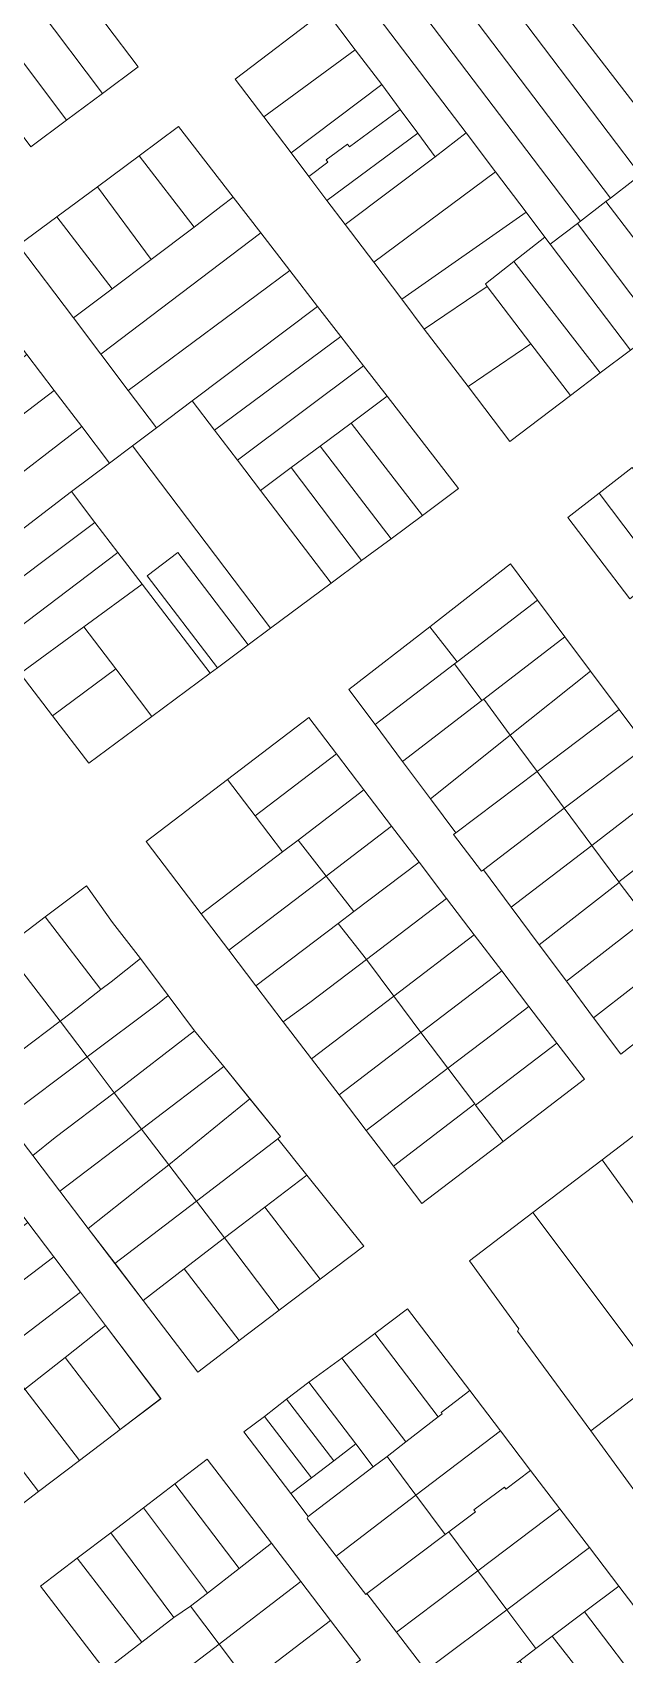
# Model space of a CAD drawing. Header units: metres. Extents: x 3873 to 16340, y -5213 to 3289.
# Drawn here: x 4281.7 to 4438, y 1169.7 to 1597.6 of the extents above; entities that cross this region are included whole.
import ezdxf

# ---------------------------------------------------------------- set-up
doc = ezdxf.new("R2010")
doc.units = ezdxf.units.M
doc.layers.add('CONTEXTO-MANZANAS', color=8, linetype='Continuous', lineweight=0, plot=False)
doc.layers.add('CONTEXTO-PARCELAS', color=9, linetype='Continuous', lineweight=0, plot=False)

msp = doc.modelspace()

# ---------------------------------------------------------------- linework, layer by layer
at = {"layer": 'CONTEXTO-MANZANAS'}
for points in [[(4280.48, 1627.07), (4286.53, 1619.1), (4292.57, 1611.14), (4309.66, 1588.6), (4300.19, 1581.57), (4290.72, 1574.54), (4281.26, 1567.51)], [(4439.57, 1513.85), (4431.6, 1507.82), (4423.72, 1501.85), (4407.69, 1489.7), (4396.69, 1504.23), (4385.16, 1519.41), (4379.19, 1527.29), (4371.82, 1537.01), (4364.29, 1546.98), (4359.45, 1553.35), (4354.67, 1559.66), (4349.97, 1565.85), (4342.75, 1575.35), (4335.19, 1585.32), (4359.1, 1603.45)], [(4298.85, 1556.95), (4309.85, 1565.1), (4320.28, 1572.85), (4334.69, 1554.23), (4341.97, 1544.79), (4349.66, 1534.88), (4357, 1525.38), (4363.13, 1517.48), (4369.13, 1509.73), (4375.38, 1501.66), (4394.19, 1477.32), (4384.66, 1470.23), (4376.38, 1464.1), (4368.6, 1458.32), (4360.57, 1452.35), (4344.53, 1440.45), (4338.62, 1436.06), (4330.52, 1430.05), (4328.62, 1428.63), (4313.22, 1417.23), (4296.57, 1404.85), (4287, 1417.38), (4278.5, 1428.57)], [(4278.07, 1541.51), (4288.16, 1549.01), (4298.85, 1556.95)], [(4439.41, 1448.26), (4423, 1469.73), (4431.35, 1476.13), (4440.03, 1482.85)], [(4458.35, 1344.7), (4437.03, 1328.1), (4429.85, 1337.73), (4422.69, 1347.35), (4415.5, 1356.98), (4408.07, 1366.91), (4400.75, 1376.76), (4400.22, 1376.35), (4392.88, 1386.04), (4393.47, 1386.51), (4386.78, 1395.45), (4379.41, 1405.35), (4372.16, 1415.07), (4365.25, 1424.32), (4386.57, 1440.88), (4407.88, 1457.48), (4415.07, 1447.85)], [(4415.07, 1447.85), (4422.25, 1438.23), (4429, 1429.16), (4436.6, 1419.01), (4443.78, 1409.38)], [(4333.19, 1400.54), (4354.66, 1416.91), (4361.94, 1407.35), (4369.22, 1397.82), (4376.5, 1388.29), (4383.78, 1378.73), (4391.03, 1369.2), (4398.32, 1359.63), (4405.6, 1350.1), (4412.78, 1340.66), (4420.16, 1331.01), (4427.41, 1321.48), (4405.94, 1305.1), (4384.47, 1288.76), (4377, 1298.54), (4369.78, 1308.01), (4362.66, 1317.38), (4355.38, 1326.91), (4347.94, 1336.66), (4340.69, 1346.16), (4333.53, 1355.54), (4326.28, 1365.1), (4311.72, 1384.2), (4333.19, 1400.54)], [(4274.22, 1356.1), (4285.07, 1364.32), (4295.94, 1372.54), (4302.88, 1362.88), (4310.28, 1353.32), (4317.5, 1343.6), (4324.47, 1334.26), (4332.19, 1324.85), (4339.13, 1316.29), (4347.16, 1306.38), (4346.47, 1305.82), (4354.16, 1296.23), (4369.16, 1277.48), (4357.63, 1268.73), (4346.88, 1260.57), (4336.25, 1252.54), (4325.35, 1244.26), (4310.91, 1263.16), (4303.53, 1272.91), (4296.44, 1282.16), (4288.97, 1291.98), (4281.82, 1301.35), (4274.41, 1311.04)], [(4213.22, 1310.35), (4229.69, 1322.85), (4243.19, 1333.1), (4258.85, 1312.38), (4269.78, 1297.91), (4280.5, 1283.73), (4287.35, 1274.66), (4294.41, 1265.32), (4301.03, 1256.51), (4315.64, 1237.26), (4304.85, 1229.07), (4294.1, 1220.91), (4283.35, 1212.73), (4272.6, 1204.57), (4258.22, 1223.42), (4254.76, 1227.95), (4251.3, 1232.49), (4244.13, 1241.95), (4237.29, 1250.91), (4226.45, 1265.11), (4215.57, 1279.38), (4199.75, 1300.13), (4213.22, 1310.35)], [(4441.47, 1211.85), (4429.07, 1228.79), (4409.78, 1255.07), (4410.07, 1255.63), (4397.07, 1273.57), (4413.82, 1286.32), (4432.07, 1300.23), (4449.6, 1313.57)], [(4363.41, 1247.95), (4372.07, 1254.45), (4380.69, 1260.95), (4397.16, 1239.35), (4405.25, 1228.76), (4413.19, 1218.32), (4420.94, 1208.13), (4428.72, 1197.95), (4436.47, 1187.79), (4453.47, 1165.51)], [(4385.57, 1165.48), (4377.82, 1175.63), (4370, 1185.82), (4369.69, 1185.54), (4361.85, 1195.7), (4354.2, 1205.64), (4354.52, 1206.19), (4349.94, 1212.18), (4337.53, 1228.45), (4342.94, 1232.57), (4348.82, 1237.06), (4354.7, 1241.55), (4363.41, 1247.95)], [(4300.88, 1165.54), (4283.82, 1187.73), (4293.53, 1195.13), (4302.41, 1201.88), (4311.03, 1208.45), (4319.32, 1214.76), (4327.85, 1221.23)], [(4327.85, 1221.23), (4344.85, 1199.07), (4352.53, 1189.01), (4360.41, 1178.67), (4368.28, 1168.35)]]:
    msp.add_lwpolyline(points, dxfattribs=at)
at = {"layer": 'CONTEXTO-PARCELAS'}
for points in [[(4442.22, 1560.04), (4391, 1627.63), (4398.57, 1633.35), (4415.74, 1611.07), (4450.28, 1566.26), (4442.22, 1560.04)], [(4442.22, 1560.04), (4391, 1627.63), (4398.57, 1633.35), (4415.74, 1611.07), (4450.28, 1566.26), (4442.22, 1560.04)], [(4391, 1627.63), (4442.22, 1560.04), (4440.22, 1558.51), (4434.28, 1553.95), (4383, 1621.57), (4391, 1627.63)], [(4391, 1627.63), (4442.22, 1560.04), (4440.22, 1558.51), (4434.28, 1553.95), (4383, 1621.57), (4391, 1627.63)], [(4426.35, 1547.85), (4375.03, 1615.54), (4383, 1621.57), (4434.28, 1553.95), (4433.07, 1553.01), (4426.35, 1547.85)], [(4426.35, 1547.85), (4375.03, 1615.54), (4383, 1621.57), (4434.28, 1553.95), (4433.07, 1553.01), (4426.35, 1547.85)], [(4426, 1618.85), (4434.32, 1607.98), (4442.19, 1597.66), (4450.07, 1587.32), (4457.94, 1576.98), (4460.28, 1573.95), (4465.66, 1566.85), (4481.72, 1545.82), (4471.82, 1538.32), (4450.28, 1566.26), (4415.74, 1611.07), (4426, 1618.85)], [(4426, 1618.85), (4434.32, 1607.98), (4442.19, 1597.66), (4450.07, 1587.32), (4457.94, 1576.98), (4460.28, 1573.95), (4465.66, 1566.85), (4481.72, 1545.82), (4471.82, 1538.32), (4450.28, 1566.26), (4415.74, 1611.07), (4426, 1618.85)], [(4417, 1543.66), (4412.03, 1550.2), (4403.94, 1560.85), (4396.16, 1571.13), (4367.07, 1609.51), (4375.03, 1615.54), (4426.35, 1547.85), (4425.57, 1547.26), (4418.41, 1541.76), (4417, 1543.66)], [(4417, 1543.66), (4412.03, 1550.2), (4403.94, 1560.85), (4396.16, 1571.13), (4367.07, 1609.51), (4375.03, 1615.54), (4426.35, 1547.85), (4425.57, 1547.26), (4418.41, 1541.76), (4417, 1543.66)], [(4283.24, 1604.02), (4292.57, 1611.14), (4309.66, 1588.6), (4300.19, 1581.57), (4283.24, 1604.02)], [(4283.24, 1604.02), (4292.57, 1611.14), (4309.66, 1588.6), (4300.19, 1581.57), (4283.24, 1604.02)], [(4283.24, 1604.02), (4292.57, 1611.14), (4309.66, 1588.6), (4300.19, 1581.57), (4283.24, 1604.02)], [(4373.94, 1583.95), (4366.91, 1593.04), (4359.1, 1603.45), (4367.07, 1609.51), (4396.16, 1571.13), (4388.03, 1564.85), (4383.44, 1571.08), (4378.82, 1577.34), (4373.94, 1583.95)], [(4373.94, 1583.95), (4366.91, 1593.04), (4359.1, 1603.45), (4367.07, 1609.51), (4396.16, 1571.13), (4388.03, 1564.85), (4383.44, 1571.08), (4378.82, 1577.34), (4373.94, 1583.95)], [(4273.92, 1596.9), (4283.24, 1604.02), (4300.19, 1581.57), (4290.72, 1574.54), (4273.92, 1596.9)], [(4273.92, 1596.9), (4283.24, 1604.02), (4300.19, 1581.57), (4290.72, 1574.54), (4273.92, 1596.9)], [(4273.92, 1596.9), (4283.24, 1604.02), (4300.19, 1581.57), (4290.72, 1574.54), (4273.92, 1596.9)], [(4359.1, 1603.45), (4366.91, 1593.04), (4342.75, 1575.35), (4335.19, 1585.32), (4359.1, 1603.45)], [(4359.1, 1603.45), (4366.91, 1593.04), (4342.75, 1575.35), (4335.19, 1585.32), (4359.1, 1603.45)], [(4264.59, 1589.78), (4273.92, 1596.9), (4290.72, 1574.54), (4281.26, 1567.51), (4264.59, 1589.78)], [(4264.59, 1589.78), (4273.92, 1596.9), (4290.72, 1574.54), (4281.26, 1567.51), (4264.59, 1589.78)], [(4264.59, 1589.78), (4273.92, 1596.9), (4290.72, 1574.54), (4281.26, 1567.51), (4264.59, 1589.78)], [(4366.91, 1593.04), (4373.94, 1583.95), (4349.97, 1565.85), (4342.75, 1575.35), (4366.91, 1593.04)], [(4366.91, 1593.04), (4373.94, 1583.95), (4349.97, 1565.85), (4342.75, 1575.35), (4366.91, 1593.04)], [(4349.97, 1565.85), (4373.94, 1583.95), (4378.82, 1577.34), (4365.42, 1567.45), (4364.89, 1568.18), (4359.26, 1564.02), (4359.72, 1563.4), (4354.67, 1559.66), (4349.97, 1565.85)], [(4349.97, 1565.85), (4373.94, 1583.95), (4378.82, 1577.34), (4365.42, 1567.45), (4364.89, 1568.18), (4359.26, 1564.02), (4359.72, 1563.4), (4354.67, 1559.66), (4349.97, 1565.85)], [(4378.82, 1577.34), (4383.44, 1571.08), (4359.45, 1553.35), (4354.67, 1559.66), (4359.72, 1563.4), (4359.26, 1564.02), (4364.89, 1568.18), (4365.42, 1567.45), (4378.82, 1577.34)], [(4378.82, 1577.34), (4383.44, 1571.08), (4359.45, 1553.35), (4354.67, 1559.66), (4359.72, 1563.4), (4359.26, 1564.02), (4364.89, 1568.18), (4365.42, 1567.45), (4378.82, 1577.34)], [(4324.41, 1546.29), (4309.85, 1565.1), (4320.28, 1572.85), (4334.69, 1554.23), (4331.41, 1551.7), (4324.41, 1546.29)], [(4324.41, 1546.29), (4309.85, 1565.1), (4320.28, 1572.85), (4334.69, 1554.23), (4331.41, 1551.7), (4324.41, 1546.29)], [(4359.45, 1553.35), (4383.44, 1571.08), (4388.03, 1564.85), (4364.29, 1546.98), (4359.45, 1553.35)], [(4359.45, 1553.35), (4383.44, 1571.08), (4388.03, 1564.85), (4364.29, 1546.98), (4359.45, 1553.35)], [(4364.29, 1546.98), (4388.03, 1564.85), (4396.16, 1571.13), (4403.94, 1560.85), (4371.82, 1537.01), (4364.29, 1546.98)], [(4364.29, 1546.98), (4388.03, 1564.85), (4396.16, 1571.13), (4403.94, 1560.85), (4371.82, 1537.01), (4364.29, 1546.98)], [(4298.85, 1556.95), (4309.85, 1565.1), (4324.41, 1546.29), (4313.03, 1537.73), (4298.85, 1556.95)], [(4298.85, 1556.95), (4309.85, 1565.1), (4324.41, 1546.29), (4313.03, 1537.73), (4298.85, 1556.95)], [(4379.19, 1527.29), (4371.82, 1537.01), (4403.94, 1560.85), (4412.03, 1550.2), (4379.19, 1527.29)], [(4379.19, 1527.29), (4371.82, 1537.01), (4403.94, 1560.85), (4412.03, 1550.2), (4379.19, 1527.29)], [(4454.44, 1525.13), (4433.07, 1553.01), (4434.28, 1553.95), (4440.22, 1558.51), (4461.44, 1530.45), (4454.44, 1525.13)], [(4454.44, 1525.13), (4433.07, 1553.01), (4434.28, 1553.95), (4440.22, 1558.51), (4461.44, 1530.45), (4454.44, 1525.13)], [(4288.16, 1549.01), (4298.85, 1556.95), (4313.03, 1537.73), (4302.78, 1530.04), (4288.16, 1549.01)], [(4288.16, 1549.01), (4298.85, 1556.95), (4313.03, 1537.73), (4302.78, 1530.04), (4288.16, 1549.01)], [(4324.41, 1546.29), (4331.41, 1551.7), (4334.69, 1554.23), (4341.97, 1544.79), (4299.78, 1512.79), (4292.53, 1522.35), (4302.78, 1530.04), (4313.03, 1537.73), (4324.41, 1546.29)], [(4324.41, 1546.29), (4331.41, 1551.7), (4334.69, 1554.23), (4341.97, 1544.79), (4299.78, 1512.79), (4292.53, 1522.35), (4302.78, 1530.04), (4313.03, 1537.73), (4324.41, 1546.29)], [(4412.03, 1550.2), (4417, 1543.66), (4408.82, 1537.23), (4401.35, 1531.35), (4401.72, 1530.66), (4385.16, 1519.41), (4379.19, 1527.29), (4412.03, 1550.2)], [(4412.03, 1550.2), (4417, 1543.66), (4408.82, 1537.23), (4401.35, 1531.35), (4401.72, 1530.66), (4385.16, 1519.41), (4379.19, 1527.29), (4412.03, 1550.2)], [(4426.35, 1547.85), (4433.07, 1553.01), (4454.44, 1525.13), (4446.75, 1519.29), (4425.57, 1547.26), (4426.35, 1547.85)], [(4426.35, 1547.85), (4433.07, 1553.01), (4454.44, 1525.13), (4446.75, 1519.29), (4425.57, 1547.26), (4426.35, 1547.85)], [(4278.07, 1541.51), (4288.16, 1549.01), (4302.78, 1530.04), (4292.53, 1522.35), (4278.07, 1541.51)], [(4278.07, 1541.51), (4288.16, 1549.01), (4302.78, 1530.04), (4292.53, 1522.35), (4278.07, 1541.51)], [(4439.57, 1513.85), (4418.41, 1541.76), (4425.57, 1547.26), (4446.75, 1519.29), (4439.57, 1513.85)], [(4439.57, 1513.85), (4418.41, 1541.76), (4425.57, 1547.26), (4446.75, 1519.29), (4439.57, 1513.85)], [(4287.44, 1503.23), (4280.22, 1512.73), (4265.44, 1532.16), (4278.07, 1541.51), (4292.53, 1522.35), (4299.78, 1512.79), (4307, 1503.23), (4314.47, 1493.38), (4308.1, 1488.6), (4302.07, 1484.04), (4294.72, 1493.7), (4287.44, 1503.23)], [(4287.44, 1503.23), (4280.22, 1512.73), (4265.44, 1532.16), (4278.07, 1541.51), (4292.53, 1522.35), (4299.78, 1512.79), (4307, 1503.23), (4314.47, 1493.38), (4308.1, 1488.6), (4302.07, 1484.04), (4294.72, 1493.7), (4287.44, 1503.23)], [(4307, 1503.23), (4299.78, 1512.79), (4341.97, 1544.79), (4349.66, 1534.88), (4307, 1503.23)], [(4307, 1503.23), (4299.78, 1512.79), (4341.97, 1544.79), (4349.66, 1534.88), (4307, 1503.23)], [(4431.6, 1507.82), (4408.82, 1537.23), (4417, 1543.66), (4418.41, 1541.76), (4439.57, 1513.85), (4431.6, 1507.82)], [(4431.6, 1507.82), (4408.82, 1537.23), (4417, 1543.66), (4418.41, 1541.76), (4439.57, 1513.85), (4431.6, 1507.82)], [(4423.72, 1501.85), (4413.25, 1515.54), (4401.72, 1530.66), (4401.35, 1531.35), (4408.82, 1537.23), (4431.6, 1507.82), (4423.72, 1501.85)], [(4423.72, 1501.85), (4413.25, 1515.54), (4401.72, 1530.66), (4401.35, 1531.35), (4408.82, 1537.23), (4431.6, 1507.82), (4423.72, 1501.85)], [(4307, 1503.23), (4349.66, 1534.88), (4357, 1525.38), (4323.91, 1500.48), (4314.47, 1493.38), (4307, 1503.23)], [(4307, 1503.23), (4349.66, 1534.88), (4357, 1525.38), (4323.91, 1500.48), (4314.47, 1493.38), (4307, 1503.23)], [(4396.69, 1504.23), (4385.16, 1519.41), (4401.72, 1530.66), (4413.25, 1515.54), (4396.69, 1504.23)], [(4396.69, 1504.23), (4385.16, 1519.41), (4401.72, 1530.66), (4413.25, 1515.54), (4396.69, 1504.23)], [(4323.91, 1500.48), (4357, 1525.38), (4363.13, 1517.48), (4329.78, 1492.73), (4323.91, 1500.48)], [(4323.91, 1500.48), (4357, 1525.38), (4363.13, 1517.48), (4329.78, 1492.73), (4323.91, 1500.48)], [(4335.85, 1484.79), (4329.78, 1492.73), (4363.13, 1517.48), (4369.13, 1509.73), (4335.85, 1484.79)], [(4335.85, 1484.79), (4329.78, 1492.73), (4363.13, 1517.48), (4369.13, 1509.73), (4335.85, 1484.79)], [(4407.69, 1489.7), (4396.69, 1504.23), (4413.25, 1515.54), (4423.72, 1501.85), (4407.69, 1489.7)], [(4407.69, 1489.7), (4396.69, 1504.23), (4413.25, 1515.54), (4423.72, 1501.85), (4407.69, 1489.7)], [(4248.5, 1489.29), (4259.1, 1497.04), (4269.6, 1504.73), (4276.25, 1509.57), (4280.22, 1512.73), (4287.44, 1503.23), (4245.79, 1471.57), (4238.1, 1481.66), (4248.5, 1489.29)], [(4248.5, 1489.29), (4259.1, 1497.04), (4269.6, 1504.73), (4276.25, 1509.57), (4280.22, 1512.73), (4287.44, 1503.23), (4245.79, 1471.57), (4238.1, 1481.66), (4248.5, 1489.29)], [(4341.91, 1476.82), (4335.85, 1484.79), (4369.13, 1509.73), (4375.38, 1501.66), (4365.82, 1494.57), (4357.69, 1488.54), (4350, 1482.85), (4341.91, 1476.82)], [(4341.91, 1476.82), (4335.85, 1484.79), (4369.13, 1509.73), (4375.38, 1501.66), (4365.82, 1494.57), (4357.69, 1488.54), (4350, 1482.85), (4341.91, 1476.82)], [(4253.04, 1462.07), (4245.79, 1471.57), (4287.44, 1503.23), (4294.72, 1493.7), (4271.19, 1475.57), (4253.04, 1462.07)], [(4253.04, 1462.07), (4245.79, 1471.57), (4287.44, 1503.23), (4294.72, 1493.7), (4271.19, 1475.57), (4253.04, 1462.07)], [(4344.53, 1440.45), (4308.1, 1488.6), (4314.47, 1493.38), (4323.91, 1500.48), (4329.78, 1492.73), (4335.85, 1484.79), (4341.91, 1476.82), (4360.57, 1452.35), (4344.53, 1440.45)], [(4344.53, 1440.45), (4308.1, 1488.6), (4314.47, 1493.38), (4323.91, 1500.48), (4329.78, 1492.73), (4335.85, 1484.79), (4341.91, 1476.82), (4360.57, 1452.35), (4344.53, 1440.45)], [(4365.82, 1494.57), (4375.38, 1501.66), (4394.19, 1477.32), (4384.66, 1470.23), (4365.82, 1494.57)], [(4365.82, 1494.57), (4375.38, 1501.66), (4394.19, 1477.32), (4384.66, 1470.23), (4365.82, 1494.57)], [(4271.19, 1475.57), (4294.72, 1493.7), (4302.07, 1484.04), (4292.03, 1476.51), (4260.41, 1452.38), (4253.04, 1462.07), (4271.19, 1475.57)], [(4271.19, 1475.57), (4294.72, 1493.7), (4302.07, 1484.04), (4292.03, 1476.51), (4260.41, 1452.38), (4253.04, 1462.07), (4271.19, 1475.57)], [(4376.38, 1464.1), (4357.69, 1488.54), (4365.82, 1494.57), (4384.66, 1470.23), (4376.38, 1464.1)], [(4376.38, 1464.1), (4357.69, 1488.54), (4365.82, 1494.57), (4384.66, 1470.23), (4376.38, 1464.1)], [(4328.62, 1428.63), (4310.71, 1452.06), (4304.29, 1460.47), (4298.22, 1468.41), (4292.03, 1476.51), (4302.07, 1484.04), (4308.1, 1488.6), (4344.53, 1440.45), (4338.62, 1436.06), (4320.1, 1460.48), (4312.03, 1454.34), (4330.52, 1430.05), (4328.62, 1428.63)], [(4328.62, 1428.63), (4310.71, 1452.06), (4304.29, 1460.47), (4298.22, 1468.41), (4292.03, 1476.51), (4302.07, 1484.04), (4308.1, 1488.6), (4344.53, 1440.45), (4338.62, 1436.06), (4320.1, 1460.48), (4312.03, 1454.34), (4330.52, 1430.05), (4328.62, 1428.63)], [(4368.6, 1458.32), (4350, 1482.85), (4357.69, 1488.54), (4376.38, 1464.1), (4368.6, 1458.32)], [(4368.6, 1458.32), (4350, 1482.85), (4357.69, 1488.54), (4376.38, 1464.1), (4368.6, 1458.32)], [(4341.91, 1476.82), (4350, 1482.85), (4368.6, 1458.32), (4360.57, 1452.35), (4341.91, 1476.82)], [(4341.91, 1476.82), (4350, 1482.85), (4368.6, 1458.32), (4360.57, 1452.35), (4341.91, 1476.82)], [(4447.6, 1454.57), (4431.35, 1476.13), (4440.03, 1482.85), (4456.32, 1461.29), (4447.6, 1454.57)], [(4447.6, 1454.57), (4431.35, 1476.13), (4440.03, 1482.85), (4456.32, 1461.29), (4447.6, 1454.57)], [(4447.6, 1454.57), (4431.35, 1476.13), (4440.03, 1482.85), (4456.32, 1461.29), (4447.6, 1454.57)], [(4266.35, 1444.57), (4260.41, 1452.38), (4292.03, 1476.51), (4298.22, 1468.41), (4266.35, 1444.57)], [(4266.35, 1444.57), (4260.41, 1452.38), (4292.03, 1476.51), (4298.22, 1468.41), (4266.35, 1444.57)], [(4439.41, 1448.26), (4423, 1469.73), (4431.35, 1476.13), (4447.6, 1454.57), (4439.41, 1448.26)], [(4439.41, 1448.26), (4423, 1469.73), (4431.35, 1476.13), (4447.6, 1454.57), (4439.41, 1448.26)], [(4439.41, 1448.26), (4423, 1469.73), (4431.35, 1476.13), (4447.6, 1454.57), (4439.41, 1448.26)], [(4266.35, 1444.57), (4298.22, 1468.41), (4304.29, 1460.47), (4272.53, 1436.41), (4266.35, 1444.57)], [(4266.35, 1444.57), (4298.22, 1468.41), (4304.29, 1460.47), (4272.53, 1436.41), (4266.35, 1444.57)], [(4272.53, 1436.41), (4304.29, 1460.47), (4310.71, 1452.06), (4295.32, 1440.82), (4278.5, 1428.57), (4272.53, 1436.41)], [(4272.53, 1436.41), (4304.29, 1460.47), (4310.71, 1452.06), (4295.32, 1440.82), (4278.5, 1428.57), (4272.53, 1436.41)], [(4312.03, 1454.34), (4320.1, 1460.48), (4338.62, 1436.06), (4330.52, 1430.05), (4312.03, 1454.34)], [(4312.03, 1454.34), (4320.1, 1460.48), (4338.62, 1436.06), (4330.52, 1430.05), (4312.03, 1454.34)], [(4407.88, 1457.48), (4415.07, 1447.85), (4393.8, 1431.6), (4386.57, 1440.88), (4407.88, 1457.48)], [(4407.88, 1457.48), (4415.07, 1447.85), (4393.8, 1431.6), (4386.57, 1440.88), (4407.88, 1457.48)], [(4303.69, 1429.79), (4295.32, 1440.82), (4310.71, 1452.06), (4328.62, 1428.63), (4313.22, 1417.23), (4303.69, 1429.79)], [(4303.69, 1429.79), (4295.32, 1440.82), (4310.71, 1452.06), (4328.62, 1428.63), (4313.22, 1417.23), (4303.69, 1429.79)], [(4393.13, 1431.1), (4393.8, 1431.6), (4415.07, 1447.85), (4422.25, 1438.23), (4400.85, 1421.79), (4400.32, 1421.38), (4393.13, 1431.1)], [(4393.13, 1431.1), (4393.8, 1431.6), (4415.07, 1447.85), (4422.25, 1438.23), (4400.85, 1421.79), (4400.32, 1421.38), (4393.13, 1431.1)], [(4287, 1417.38), (4278.5, 1428.57), (4295.32, 1440.82), (4303.69, 1429.79), (4287, 1417.38)], [(4287, 1417.38), (4278.5, 1428.57), (4295.32, 1440.82), (4303.69, 1429.79), (4287, 1417.38)], [(4393.8, 1431.6), (4393.13, 1431.1), (4372.16, 1415.07), (4365.25, 1424.32), (4386.57, 1440.88), (4393.8, 1431.6)], [(4393.8, 1431.6), (4393.13, 1431.1), (4372.16, 1415.07), (4365.25, 1424.32), (4386.57, 1440.88), (4393.8, 1431.6)], [(4407.85, 1412.26), (4400.85, 1421.79), (4422.25, 1438.23), (4429, 1429.16), (4407.85, 1412.26)], [(4407.85, 1412.26), (4400.85, 1421.79), (4422.25, 1438.23), (4429, 1429.16), (4407.85, 1412.26)], [(4296.57, 1404.85), (4287, 1417.38), (4303.69, 1429.79), (4313.22, 1417.23), (4296.57, 1404.85)], [(4296.57, 1404.85), (4287, 1417.38), (4303.69, 1429.79), (4313.22, 1417.23), (4296.57, 1404.85)], [(4379.41, 1405.35), (4372.16, 1415.07), (4393.13, 1431.1), (4400.32, 1421.38), (4379.41, 1405.35)], [(4379.41, 1405.35), (4372.16, 1415.07), (4393.13, 1431.1), (4400.32, 1421.38), (4379.41, 1405.35)], [(4407.85, 1412.26), (4429, 1429.16), (4436.6, 1419.01), (4414.91, 1402.66), (4407.85, 1412.26)], [(4407.85, 1412.26), (4429, 1429.16), (4436.6, 1419.01), (4414.91, 1402.66), (4407.85, 1412.26)], [(4379.41, 1405.35), (4400.32, 1421.38), (4400.85, 1421.79), (4407.85, 1412.26), (4386.78, 1395.45), (4379.41, 1405.35)], [(4379.41, 1405.35), (4400.32, 1421.38), (4400.85, 1421.79), (4407.85, 1412.26), (4386.78, 1395.45), (4379.41, 1405.35)], [(4333.19, 1400.54), (4354.66, 1416.91), (4361.94, 1407.35), (4340.47, 1391.01), (4333.19, 1400.54)], [(4333.19, 1400.54), (4354.66, 1416.91), (4361.94, 1407.35), (4340.47, 1391.01), (4333.19, 1400.54)], [(4333.19, 1400.54), (4354.66, 1416.91), (4361.94, 1407.35), (4340.47, 1391.01), (4333.19, 1400.54)], [(4414.91, 1402.66), (4436.6, 1419.01), (4443.78, 1409.38), (4422.07, 1392.98), (4414.91, 1402.66)], [(4414.91, 1402.66), (4436.6, 1419.01), (4443.78, 1409.38), (4422.07, 1392.98), (4414.91, 1402.66)], [(4386.78, 1395.45), (4407.85, 1412.26), (4414.91, 1402.66), (4393.47, 1386.51), (4386.78, 1395.45)], [(4386.78, 1395.45), (4407.85, 1412.26), (4414.91, 1402.66), (4393.47, 1386.51), (4386.78, 1395.45)], [(4429.35, 1383.2), (4422.07, 1392.98), (4443.78, 1409.38), (4450.94, 1399.76), (4429.35, 1383.2)], [(4429.35, 1383.2), (4422.07, 1392.98), (4443.78, 1409.38), (4450.94, 1399.76), (4429.35, 1383.2)], [(4340.47, 1391.01), (4361.94, 1407.35), (4369.22, 1397.82), (4351.82, 1384.57), (4347.75, 1381.45), (4340.47, 1391.01)], [(4340.47, 1391.01), (4361.94, 1407.35), (4369.22, 1397.82), (4351.82, 1384.57), (4347.75, 1381.45), (4340.47, 1391.01)], [(4340.47, 1391.01), (4361.94, 1407.35), (4369.22, 1397.82), (4351.82, 1384.57), (4347.75, 1381.45), (4340.47, 1391.01)], [(4326.28, 1365.1), (4311.72, 1384.2), (4333.19, 1400.54), (4340.47, 1391.01), (4347.75, 1381.45), (4326.28, 1365.1)], [(4326.28, 1365.1), (4311.72, 1384.2), (4333.19, 1400.54), (4340.47, 1391.01), (4347.75, 1381.45), (4326.28, 1365.1)], [(4326.28, 1365.1), (4311.72, 1384.2), (4333.19, 1400.54), (4340.47, 1391.01), (4347.75, 1381.45), (4326.28, 1365.1)], [(4392.88, 1386.04), (4393.47, 1386.51), (4414.91, 1402.66), (4422.07, 1392.98), (4400.75, 1376.76), (4400.22, 1376.35), (4392.88, 1386.04)], [(4392.88, 1386.04), (4393.47, 1386.51), (4414.91, 1402.66), (4422.07, 1392.98), (4400.75, 1376.76), (4400.22, 1376.35), (4392.88, 1386.04)], [(4429.35, 1383.2), (4450.94, 1399.76), (4458.07, 1390.23), (4436.47, 1373.6), (4429.35, 1383.2)], [(4429.35, 1383.2), (4450.94, 1399.76), (4458.07, 1390.23), (4436.47, 1373.6), (4429.35, 1383.2)], [(4359.22, 1375.1), (4351.82, 1384.57), (4369.22, 1397.82), (4376.5, 1388.29), (4359.22, 1375.1)], [(4359.22, 1375.1), (4351.82, 1384.57), (4369.22, 1397.82), (4376.5, 1388.29), (4359.22, 1375.1)], [(4359.22, 1375.1), (4351.82, 1384.57), (4369.22, 1397.82), (4376.5, 1388.29), (4359.22, 1375.1)], [(4408.07, 1366.91), (4400.75, 1376.76), (4422.07, 1392.98), (4429.35, 1383.2), (4408.07, 1366.91)], [(4408.07, 1366.91), (4400.75, 1376.76), (4422.07, 1392.98), (4429.35, 1383.2), (4408.07, 1366.91)], [(4366.57, 1365.73), (4359.22, 1375.1), (4376.5, 1388.29), (4383.78, 1378.73), (4366.57, 1365.73)], [(4366.57, 1365.73), (4359.22, 1375.1), (4376.5, 1388.29), (4383.78, 1378.73), (4366.57, 1365.73)], [(4366.57, 1365.73), (4359.22, 1375.1), (4376.5, 1388.29), (4383.78, 1378.73), (4366.57, 1365.73)], [(4443.88, 1363.82), (4436.63, 1373.41), (4436.47, 1373.6), (4458.07, 1390.23), (4465.32, 1380.51), (4443.88, 1363.82)], [(4443.88, 1363.82), (4436.63, 1373.41), (4436.47, 1373.6), (4458.07, 1390.23), (4465.32, 1380.51), (4443.88, 1363.82)], [(4326.28, 1365.1), (4347.75, 1381.45), (4351.82, 1384.57), (4359.22, 1375.1), (4333.53, 1355.54), (4326.28, 1365.1)], [(4326.28, 1365.1), (4347.75, 1381.45), (4351.82, 1384.57), (4359.22, 1375.1), (4333.53, 1355.54), (4326.28, 1365.1)], [(4326.28, 1365.1), (4347.75, 1381.45), (4351.82, 1384.57), (4359.22, 1375.1), (4333.53, 1355.54), (4326.28, 1365.1)], [(4415.5, 1356.98), (4408.07, 1366.91), (4429.35, 1383.2), (4436.47, 1373.6), (4436.63, 1373.41), (4415.5, 1356.98)], [(4415.5, 1356.98), (4408.07, 1366.91), (4429.35, 1383.2), (4436.47, 1373.6), (4436.63, 1373.41), (4415.5, 1356.98)], [(4366.57, 1365.73), (4383.78, 1378.73), (4391.03, 1369.2), (4369.85, 1353.1), (4362.41, 1362.6), (4366.57, 1365.73)], [(4366.57, 1365.73), (4383.78, 1378.73), (4391.03, 1369.2), (4369.85, 1353.1), (4362.41, 1362.6), (4366.57, 1365.73)], [(4366.57, 1365.73), (4383.78, 1378.73), (4391.03, 1369.2), (4369.85, 1353.1), (4362.41, 1362.6), (4366.57, 1365.73)], [(4340.69, 1346.16), (4333.53, 1355.54), (4359.22, 1375.1), (4366.57, 1365.73), (4362.41, 1362.6), (4340.69, 1346.16)], [(4340.69, 1346.16), (4333.53, 1355.54), (4359.22, 1375.1), (4366.57, 1365.73), (4362.41, 1362.6), (4340.69, 1346.16)], [(4340.69, 1346.16), (4333.53, 1355.54), (4359.22, 1375.1), (4366.57, 1365.73), (4362.41, 1362.6), (4340.69, 1346.16)], [(4302.88, 1362.88), (4310.28, 1353.32), (4302.53, 1347.23), (4299.78, 1345.16), (4285.07, 1364.32), (4295.94, 1372.54), (4302.88, 1362.88)], [(4302.88, 1362.88), (4310.28, 1353.32), (4302.53, 1347.23), (4299.78, 1345.16), (4285.07, 1364.32), (4295.94, 1372.54), (4302.88, 1362.88)], [(4415.5, 1356.98), (4436.63, 1373.41), (4443.88, 1363.82), (4422.69, 1347.35), (4415.5, 1356.98)], [(4415.5, 1356.98), (4436.63, 1373.41), (4443.88, 1363.82), (4422.69, 1347.35), (4415.5, 1356.98)], [(4377.07, 1343.45), (4369.85, 1353.1), (4391.03, 1369.2), (4398.32, 1359.63), (4377.07, 1343.45)], [(4377.07, 1343.45), (4369.85, 1353.1), (4391.03, 1369.2), (4398.32, 1359.63), (4377.07, 1343.45)], [(4377.07, 1343.45), (4369.85, 1353.1), (4391.03, 1369.2), (4398.32, 1359.63), (4377.07, 1343.45)], [(4289.07, 1336.82), (4274.22, 1356.1), (4285.07, 1364.32), (4299.78, 1345.16), (4291.91, 1338.98), (4289.07, 1336.82)], [(4289.07, 1336.82), (4274.22, 1356.1), (4285.07, 1364.32), (4299.78, 1345.16), (4291.91, 1338.98), (4289.07, 1336.82)], [(4340.69, 1346.16), (4362.41, 1362.6), (4369.85, 1353.1), (4354.91, 1341.76), (4347.94, 1336.66), (4340.69, 1346.16)], [(4340.69, 1346.16), (4362.41, 1362.6), (4369.85, 1353.1), (4354.91, 1341.76), (4347.94, 1336.66), (4340.69, 1346.16)], [(4340.69, 1346.16), (4362.41, 1362.6), (4369.85, 1353.1), (4354.91, 1341.76), (4347.94, 1336.66), (4340.69, 1346.16)], [(4422.69, 1347.35), (4443.88, 1363.82), (4451.1, 1354.26), (4429.85, 1337.73), (4422.69, 1347.35)], [(4422.69, 1347.35), (4443.88, 1363.82), (4451.1, 1354.26), (4429.85, 1337.73), (4422.69, 1347.35)], [(4377.07, 1343.45), (4398.32, 1359.63), (4405.6, 1350.1), (4384.25, 1333.85), (4377.07, 1343.45)], [(4377.07, 1343.45), (4398.32, 1359.63), (4405.6, 1350.1), (4384.25, 1333.85), (4377.07, 1343.45)], [(4377.07, 1343.45), (4398.32, 1359.63), (4405.6, 1350.1), (4384.25, 1333.85), (4377.07, 1343.45)], [(4278.53, 1328.91), (4274.78, 1333.51), (4264.28, 1347.23), (4263.63, 1348.07), (4274.22, 1356.1), (4289.07, 1336.82), (4278.53, 1328.91)], [(4278.53, 1328.91), (4274.78, 1333.51), (4264.28, 1347.23), (4263.63, 1348.07), (4274.22, 1356.1), (4289.07, 1336.82), (4278.53, 1328.91)], [(4289.07, 1336.82), (4291.91, 1338.98), (4299.78, 1345.16), (4302.53, 1347.23), (4310.28, 1353.32), (4317.5, 1343.6), (4314.69, 1341.32), (4296.13, 1327.38), (4289.07, 1336.82)], [(4289.07, 1336.82), (4291.91, 1338.98), (4299.78, 1345.16), (4302.53, 1347.23), (4310.28, 1353.32), (4317.5, 1343.6), (4314.69, 1341.32), (4296.13, 1327.38), (4289.07, 1336.82)], [(4355.38, 1326.91), (4347.94, 1336.66), (4354.91, 1341.76), (4369.85, 1353.1), (4377.07, 1343.45), (4355.38, 1326.91)], [(4355.38, 1326.91), (4347.94, 1336.66), (4354.91, 1341.76), (4369.85, 1353.1), (4377.07, 1343.45), (4355.38, 1326.91)], [(4355.38, 1326.91), (4347.94, 1336.66), (4354.91, 1341.76), (4369.85, 1353.1), (4377.07, 1343.45), (4355.38, 1326.91)], [(4437.03, 1328.1), (4429.85, 1337.73), (4451.1, 1354.26), (4458.35, 1344.7), (4437.03, 1328.1)], [(4437.03, 1328.1), (4429.85, 1337.73), (4451.1, 1354.26), (4458.35, 1344.7), (4437.03, 1328.1)], [(4391.35, 1324.38), (4384.25, 1333.85), (4405.6, 1350.1), (4412.78, 1340.66), (4403.35, 1333.48), (4391.35, 1324.38)], [(4391.35, 1324.38), (4384.25, 1333.85), (4405.6, 1350.1), (4412.78, 1340.66), (4403.35, 1333.48), (4391.35, 1324.38)], [(4391.35, 1324.38), (4384.25, 1333.85), (4405.6, 1350.1), (4412.78, 1340.66), (4403.35, 1333.48), (4391.35, 1324.38)], [(4303.25, 1317.88), (4296.13, 1327.38), (4314.69, 1341.32), (4317.5, 1343.6), (4324.47, 1334.26), (4303.25, 1317.88)], [(4303.25, 1317.88), (4296.13, 1327.38), (4314.69, 1341.32), (4317.5, 1343.6), (4324.47, 1334.26), (4303.25, 1317.88)], [(4355.38, 1326.91), (4377.07, 1343.45), (4384.25, 1333.85), (4362.66, 1317.38), (4355.38, 1326.91)], [(4355.38, 1326.91), (4377.07, 1343.45), (4384.25, 1333.85), (4362.66, 1317.38), (4355.38, 1326.91)], [(4355.38, 1326.91), (4377.07, 1343.45), (4384.25, 1333.85), (4362.66, 1317.38), (4355.38, 1326.91)], [(4391.35, 1324.38), (4403.35, 1333.48), (4412.78, 1340.66), (4420.16, 1331.01), (4398.69, 1314.7), (4398.47, 1314.98), (4391.35, 1324.38)], [(4391.35, 1324.38), (4403.35, 1333.48), (4412.78, 1340.66), (4420.16, 1331.01), (4398.69, 1314.7), (4398.47, 1314.98), (4391.35, 1324.38)], [(4391.35, 1324.38), (4403.35, 1333.48), (4412.78, 1340.66), (4420.16, 1331.01), (4398.69, 1314.7), (4398.47, 1314.98), (4391.35, 1324.38)], [(4267.13, 1320.6), (4278.53, 1328.91), (4289.07, 1336.82), (4296.13, 1327.38), (4274.41, 1311.04), (4267.13, 1320.6)], [(4267.13, 1320.6), (4278.53, 1328.91), (4289.07, 1336.82), (4296.13, 1327.38), (4274.41, 1311.04), (4267.13, 1320.6)], [(4303.25, 1317.88), (4324.47, 1334.26), (4332.19, 1324.85), (4310.47, 1308.35), (4303.25, 1317.88)], [(4303.25, 1317.88), (4324.47, 1334.26), (4332.19, 1324.85), (4310.47, 1308.35), (4303.25, 1317.88)], [(4362.66, 1317.38), (4384.25, 1333.85), (4391.35, 1324.38), (4369.78, 1308.01), (4362.66, 1317.38)], [(4362.66, 1317.38), (4384.25, 1333.85), (4391.35, 1324.38), (4369.78, 1308.01), (4362.66, 1317.38)], [(4362.66, 1317.38), (4384.25, 1333.85), (4391.35, 1324.38), (4369.78, 1308.01), (4362.66, 1317.38)], [(4398.69, 1314.7), (4420.16, 1331.01), (4427.41, 1321.48), (4405.94, 1305.1), (4398.69, 1314.7)], [(4398.69, 1314.7), (4420.16, 1331.01), (4427.41, 1321.48), (4405.94, 1305.1), (4398.69, 1314.7)], [(4398.69, 1314.7), (4420.16, 1331.01), (4427.41, 1321.48), (4405.94, 1305.1), (4398.69, 1314.7)], [(4281.82, 1301.35), (4274.41, 1311.04), (4296.13, 1327.38), (4303.25, 1317.88), (4287.75, 1306.1), (4281.82, 1301.35)], [(4281.82, 1301.35), (4274.41, 1311.04), (4296.13, 1327.38), (4303.25, 1317.88), (4287.75, 1306.1), (4281.82, 1301.35)], [(4317.69, 1298.91), (4310.47, 1308.35), (4332.19, 1324.85), (4347.16, 1306.38), (4346.47, 1305.82), (4325, 1289.35), (4317.69, 1298.91)], [(4339.13, 1316.29), (4317.69, 1298.91), (4310.47, 1308.35), (4332.19, 1324.85), (4339.13, 1316.29)], [(4317.69, 1298.91), (4310.47, 1308.35), (4332.19, 1324.85), (4347.16, 1306.38), (4346.47, 1305.82), (4325, 1289.35), (4317.69, 1298.91)], [(4339.13, 1316.29), (4317.69, 1298.91), (4310.47, 1308.35), (4332.19, 1324.85), (4339.13, 1316.29)], [(4377, 1298.54), (4369.78, 1308.01), (4391.35, 1324.38), (4398.47, 1314.98), (4377, 1298.54)], [(4377, 1298.54), (4369.78, 1308.01), (4391.35, 1324.38), (4398.47, 1314.98), (4377, 1298.54)], [(4377, 1298.54), (4369.78, 1308.01), (4391.35, 1324.38), (4398.47, 1314.98), (4377, 1298.54)], [(4281.82, 1301.35), (4287.75, 1306.1), (4303.25, 1317.88), (4310.47, 1308.35), (4288.97, 1291.98), (4281.82, 1301.35)], [(4281.82, 1301.35), (4287.75, 1306.1), (4303.25, 1317.88), (4310.47, 1308.35), (4288.97, 1291.98), (4281.82, 1301.35)], [(4317.69, 1298.91), (4339.13, 1316.29), (4347.16, 1306.38), (4346.47, 1305.82), (4325, 1289.35), (4317.69, 1298.91)], [(4317.69, 1298.91), (4339.13, 1316.29), (4347.16, 1306.38), (4346.47, 1305.82), (4325, 1289.35), (4317.69, 1298.91)], [(4377, 1298.54), (4398.47, 1314.98), (4398.69, 1314.7), (4405.94, 1305.1), (4384.47, 1288.76), (4377, 1298.54)], [(4377, 1298.54), (4398.47, 1314.98), (4398.69, 1314.7), (4405.94, 1305.1), (4384.47, 1288.76), (4377, 1298.54)], [(4377, 1298.54), (4398.47, 1314.98), (4398.69, 1314.7), (4405.94, 1305.1), (4384.47, 1288.76), (4377, 1298.54)], [(4464.38, 1255.66), (4432.07, 1300.23), (4449.6, 1313.57), (4468.37, 1287.66), (4475.12, 1278.33), (4481.88, 1269.01), (4480, 1267.6), (4464.38, 1255.66)], [(4464.38, 1255.66), (4432.07, 1300.23), (4449.6, 1313.57), (4468.37, 1287.66), (4475.12, 1278.33), (4481.88, 1269.01), (4480, 1267.6), (4464.38, 1255.66)], [(4464.38, 1255.66), (4432.07, 1300.23), (4449.6, 1313.57), (4468.37, 1287.66), (4475.12, 1278.33), (4481.88, 1269.01), (4480, 1267.6), (4464.38, 1255.66)], [(4288.97, 1291.98), (4310.47, 1308.35), (4317.69, 1298.91), (4310.44, 1293.2), (4296.44, 1282.16), (4288.97, 1291.98)], [(4288.97, 1291.98), (4310.47, 1308.35), (4317.69, 1298.91), (4310.44, 1293.2), (4296.44, 1282.16), (4288.97, 1291.98)], [(4354.16, 1296.23), (4343.07, 1287.79), (4332.44, 1279.63), (4325, 1289.35), (4346.47, 1305.82), (4354.16, 1296.23)], [(4354.16, 1296.23), (4343.07, 1287.79), (4332.44, 1279.63), (4325, 1289.35), (4346.47, 1305.82), (4354.16, 1296.23)], [(4303.5, 1272.88), (4296.44, 1282.16), (4310.44, 1293.2), (4317.69, 1298.91), (4325, 1289.35), (4303.5, 1272.88)], [(4303.5, 1272.88), (4296.44, 1282.16), (4310.44, 1293.2), (4317.69, 1298.91), (4325, 1289.35), (4303.5, 1272.88)], [(4446.85, 1242.32), (4413.82, 1286.32), (4432.07, 1300.23), (4464.38, 1255.66), (4446.85, 1242.32)], [(4446.85, 1242.32), (4413.82, 1286.32), (4432.07, 1300.23), (4464.38, 1255.66), (4446.85, 1242.32)], [(4446.85, 1242.32), (4413.82, 1286.32), (4432.07, 1300.23), (4464.38, 1255.66), (4446.85, 1242.32)], [(4357.63, 1268.73), (4343.07, 1287.79), (4354.16, 1296.23), (4369.16, 1277.48), (4357.63, 1268.73)], [(4357.63, 1268.73), (4343.07, 1287.79), (4354.16, 1296.23), (4369.16, 1277.48), (4357.63, 1268.73)], [(4303.5, 1272.88), (4325, 1289.35), (4332.44, 1279.63), (4321.75, 1271.51), (4310.91, 1263.16), (4303.5, 1272.88)], [(4303.5, 1272.88), (4325, 1289.35), (4332.44, 1279.63), (4321.75, 1271.51), (4310.91, 1263.16), (4303.5, 1272.88)], [(4346.88, 1260.57), (4332.44, 1279.63), (4343.07, 1287.79), (4357.63, 1268.73), (4346.88, 1260.57)], [(4346.88, 1260.57), (4332.44, 1279.63), (4343.07, 1287.79), (4357.63, 1268.73), (4346.88, 1260.57)], [(4429.07, 1228.79), (4409.78, 1255.07), (4410.07, 1255.63), (4397.07, 1273.57), (4413.82, 1286.32), (4446.85, 1242.32), (4429.07, 1228.79)], [(4429.07, 1228.79), (4409.78, 1255.07), (4410.07, 1255.63), (4397.07, 1273.57), (4413.82, 1286.32), (4446.85, 1242.32), (4429.07, 1228.79)], [(4429.07, 1228.79), (4409.78, 1255.07), (4410.07, 1255.63), (4397.07, 1273.57), (4413.82, 1286.32), (4446.85, 1242.32), (4429.07, 1228.79)], [(4267.07, 1273.54), (4280.5, 1283.73), (4287.35, 1274.66), (4265.53, 1258.13), (4258.63, 1267.13), (4267.07, 1273.54)], [(4267.07, 1273.54), (4280.5, 1283.73), (4287.35, 1274.66), (4265.53, 1258.13), (4258.63, 1267.13), (4267.07, 1273.54)], [(4336.25, 1252.54), (4321.75, 1271.51), (4332.44, 1279.63), (4346.88, 1260.57), (4336.25, 1252.54)], [(4336.25, 1252.54), (4321.75, 1271.51), (4332.44, 1279.63), (4346.88, 1260.57), (4336.25, 1252.54)], [(4265.53, 1258.13), (4287.35, 1274.66), (4294.41, 1265.32), (4272.78, 1248.86), (4265.53, 1258.13)], [(4265.53, 1258.13), (4287.35, 1274.66), (4294.41, 1265.32), (4272.78, 1248.86), (4265.53, 1258.13)], [(4325.35, 1244.26), (4310.91, 1263.16), (4321.75, 1271.51), (4336.25, 1252.54), (4325.35, 1244.26)], [(4325.35, 1244.26), (4310.91, 1263.16), (4321.75, 1271.51), (4336.25, 1252.54), (4325.35, 1244.26)], [(4480, 1267.6), (4486.46, 1259.13), (4492.74, 1250.88), (4488.85, 1247.6), (4481.25, 1241.85), (4472.69, 1235.41), (4457.57, 1224.1), (4441.47, 1211.85), (4429.07, 1228.79), (4446.85, 1242.32), (4464.38, 1255.66), (4480, 1267.6)], [(4480, 1267.6), (4486.46, 1259.13), (4492.74, 1250.88), (4488.85, 1247.6), (4481.25, 1241.85), (4472.69, 1235.41), (4457.57, 1224.1), (4441.47, 1211.85), (4429.07, 1228.79), (4446.85, 1242.32), (4464.38, 1255.66), (4480, 1267.6)], [(4480, 1267.6), (4486.46, 1259.13), (4492.74, 1250.88), (4488.85, 1247.6), (4481.25, 1241.85), (4472.69, 1235.41), (4457.57, 1224.1), (4441.47, 1211.85), (4429.07, 1228.79), (4446.85, 1242.32), (4464.38, 1255.66), (4480, 1267.6)], [(4279.7, 1239.78), (4276.24, 1244.31), (4272.78, 1248.86), (4294.41, 1265.32), (4301.03, 1256.51), (4290.32, 1248.13), (4279.7, 1239.78)], [(4279.7, 1239.78), (4276.24, 1244.31), (4272.78, 1248.86), (4294.41, 1265.32), (4301.03, 1256.51), (4290.32, 1248.13), (4279.7, 1239.78)], [(4389.57, 1233.54), (4389.85, 1233.23), (4388.85, 1232.45), (4372.07, 1254.45), (4380.69, 1260.95), (4397.16, 1239.35), (4389.57, 1233.54)], [(4389.57, 1233.54), (4389.85, 1233.23), (4388.85, 1232.45), (4372.07, 1254.45), (4380.69, 1260.95), (4397.16, 1239.35), (4389.57, 1233.54)], [(4304.85, 1229.07), (4290.32, 1248.13), (4301.03, 1256.51), (4315.6, 1237.23), (4304.85, 1229.07)], [(4304.85, 1229.07), (4290.32, 1248.13), (4301.03, 1256.51), (4315.6, 1237.23), (4304.85, 1229.07)], [(4363.41, 1247.95), (4372.07, 1254.45), (4388.85, 1232.45), (4380.28, 1225.82), (4363.41, 1247.95)], [(4363.41, 1247.95), (4372.07, 1254.45), (4388.85, 1232.45), (4380.28, 1225.82), (4363.41, 1247.95)], [(4279.7, 1239.78), (4290.32, 1248.13), (4304.85, 1229.07), (4294.1, 1220.91), (4279.7, 1239.78)], [(4279.7, 1239.78), (4290.32, 1248.13), (4304.85, 1229.07), (4294.1, 1220.91), (4279.7, 1239.78)], [(4363.41, 1247.95), (4380.28, 1225.82), (4375.32, 1221.98), (4371.69, 1219.29), (4367.11, 1225.29), (4354.7, 1241.55), (4363.41, 1247.95)], [(4363.41, 1247.95), (4380.28, 1225.82), (4375.32, 1221.98), (4371.69, 1219.29), (4367.11, 1225.29), (4354.7, 1241.55), (4363.41, 1247.95)], [(4348.82, 1237.06), (4354.7, 1241.55), (4367.11, 1225.29), (4361.23, 1220.8), (4348.82, 1237.06)], [(4348.82, 1237.06), (4354.7, 1241.55), (4367.11, 1225.29), (4361.23, 1220.8), (4348.82, 1237.06)], [(4268.88, 1231.53), (4279.7, 1239.78), (4294.1, 1220.91), (4283.35, 1212.73), (4268.88, 1231.53)], [(4268.88, 1231.53), (4279.7, 1239.78), (4294.1, 1220.91), (4283.35, 1212.73), (4268.88, 1231.53)], [(4342.94, 1232.57), (4348.82, 1237.06), (4361.23, 1220.8), (4355.35, 1216.31), (4342.94, 1232.57)], [(4342.94, 1232.57), (4348.82, 1237.06), (4361.23, 1220.8), (4355.35, 1216.31), (4342.94, 1232.57)], [(4388.85, 1232.45), (4389.85, 1233.23), (4389.57, 1233.54), (4397.16, 1239.35), (4405.25, 1228.76), (4382.94, 1211.76), (4375.32, 1221.98), (4380.28, 1225.82), (4388.85, 1232.45)], [(4388.85, 1232.45), (4389.85, 1233.23), (4389.57, 1233.54), (4397.16, 1239.35), (4405.25, 1228.76), (4382.94, 1211.76), (4375.32, 1221.98), (4380.28, 1225.82), (4388.85, 1232.45)], [(4337.53, 1228.45), (4342.94, 1232.57), (4355.35, 1216.31), (4349.94, 1212.18), (4337.53, 1228.45)], [(4337.53, 1228.45), (4342.94, 1232.57), (4355.35, 1216.31), (4349.94, 1212.18), (4337.53, 1228.45)], [(4258.22, 1223.42), (4268.88, 1231.53), (4283.35, 1212.73), (4272.6, 1204.57), (4258.22, 1223.42)], [(4258.22, 1223.42), (4268.88, 1231.53), (4283.35, 1212.73), (4272.6, 1204.57), (4258.22, 1223.42)], [(4390.69, 1201.38), (4382.94, 1211.76), (4405.25, 1228.76), (4413.19, 1218.32), (4406.66, 1213.38), (4406.32, 1213.85), (4398.25, 1207.88), (4398.63, 1207.35), (4391.63, 1202.07), (4390.69, 1201.38)], [(4390.69, 1201.38), (4382.94, 1211.76), (4405.25, 1228.76), (4413.19, 1218.32), (4406.66, 1213.38), (4406.32, 1213.85), (4398.25, 1207.88), (4398.63, 1207.35), (4391.63, 1202.07), (4390.69, 1201.38)], [(4349.94, 1212.18), (4355.35, 1216.31), (4361.23, 1220.8), (4367.11, 1225.29), (4371.69, 1219.29), (4354.52, 1206.19), (4349.94, 1212.18)], [(4349.94, 1212.18), (4355.35, 1216.31), (4361.23, 1220.8), (4367.11, 1225.29), (4371.69, 1219.29), (4354.52, 1206.19), (4349.94, 1212.18)], [(4319.32, 1214.76), (4327.85, 1221.23), (4344.85, 1199.07), (4336.32, 1192.45), (4319.32, 1214.76)], [(4319.32, 1214.76), (4327.85, 1221.23), (4344.85, 1199.07), (4336.32, 1192.45), (4319.32, 1214.76)], [(4319.32, 1214.76), (4327.85, 1221.23), (4344.85, 1199.07), (4336.32, 1192.45), (4319.32, 1214.76)], [(4361.85, 1195.7), (4354.19, 1205.63), (4354.52, 1206.19), (4371.69, 1219.29), (4375.32, 1221.98), (4382.94, 1211.76), (4361.85, 1195.7)], [(4361.85, 1195.7), (4354.19, 1205.63), (4354.52, 1206.19), (4371.69, 1219.29), (4375.32, 1221.98), (4382.94, 1211.76), (4361.85, 1195.7)], [(4406.32, 1213.85), (4406.66, 1213.38), (4413.19, 1218.32), (4420.94, 1208.13), (4399.28, 1191.82), (4391.63, 1202.07), (4398.63, 1207.35), (4398.25, 1207.88), (4406.32, 1213.85)], [(4406.32, 1213.85), (4406.66, 1213.38), (4413.19, 1218.32), (4420.94, 1208.13), (4399.28, 1191.82), (4391.63, 1202.07), (4398.63, 1207.35), (4398.25, 1207.88), (4406.32, 1213.85)], [(4327.88, 1185.92), (4311.03, 1208.45), (4319.32, 1214.76), (4336.32, 1192.45), (4327.88, 1185.92)], [(4327.88, 1185.92), (4311.03, 1208.45), (4319.32, 1214.76), (4336.32, 1192.45), (4327.88, 1185.92)], [(4327.88, 1185.92), (4311.03, 1208.45), (4319.32, 1214.76), (4336.32, 1192.45), (4327.88, 1185.92)], [(4369.69, 1185.54), (4361.85, 1195.7), (4382.94, 1211.76), (4390.69, 1201.38), (4370, 1185.82), (4369.69, 1185.54)], [(4369.69, 1185.54), (4361.85, 1195.7), (4382.94, 1211.76), (4390.69, 1201.38), (4370, 1185.82), (4369.69, 1185.54)], [(4319, 1179.51), (4302.41, 1201.88), (4311.03, 1208.45), (4327.88, 1185.92), (4323.41, 1182.45), (4319, 1179.51)], [(4319, 1179.51), (4302.41, 1201.88), (4311.03, 1208.45), (4327.88, 1185.92), (4323.41, 1182.45), (4319, 1179.51)], [(4319, 1179.51), (4302.41, 1201.88), (4311.03, 1208.45), (4327.88, 1185.92), (4323.41, 1182.45), (4319, 1179.51)], [(4399.28, 1191.82), (4420.94, 1208.13), (4428.72, 1197.95), (4406.94, 1181.57), (4399.28, 1191.82)], [(4399.28, 1191.82), (4420.94, 1208.13), (4428.72, 1197.95), (4406.94, 1181.57), (4399.28, 1191.82)], [(4293.53, 1195.13), (4302.41, 1201.88), (4319, 1179.51), (4310.57, 1173.01), (4293.53, 1195.13)], [(4293.53, 1195.13), (4302.41, 1201.88), (4319, 1179.51), (4310.57, 1173.01), (4293.53, 1195.13)], [(4293.53, 1195.13), (4302.41, 1201.88), (4319, 1179.51), (4310.57, 1173.01), (4293.53, 1195.13)], [(4330.97, 1172.48), (4323.41, 1182.45), (4327.88, 1185.92), (4336.32, 1192.45), (4344.85, 1199.07), (4352.53, 1189.01), (4330.97, 1172.48)], [(4330.97, 1172.48), (4323.41, 1182.45), (4327.88, 1185.92), (4336.32, 1192.45), (4344.85, 1199.07), (4352.53, 1189.01), (4330.97, 1172.48)], [(4330.97, 1172.48), (4323.41, 1182.45), (4327.88, 1185.92), (4336.32, 1192.45), (4344.85, 1199.07), (4352.53, 1189.01), (4330.97, 1172.48)], [(4390.69, 1201.38), (4391.63, 1202.07), (4399.28, 1191.82), (4377.82, 1175.63), (4370, 1185.82), (4390.69, 1201.38)], [(4390.69, 1201.38), (4391.63, 1202.07), (4399.28, 1191.82), (4377.82, 1175.63), (4370, 1185.82), (4390.69, 1201.38)], [(4283.82, 1187.73), (4293.53, 1195.13), (4310.57, 1173.01), (4300.88, 1165.54), (4283.82, 1187.73)], [(4283.82, 1187.73), (4293.53, 1195.13), (4310.57, 1173.01), (4300.88, 1165.54), (4283.82, 1187.73)], [(4283.82, 1187.73), (4293.53, 1195.13), (4310.57, 1173.01), (4300.88, 1165.54), (4283.82, 1187.73)], [(4406.94, 1181.57), (4428.72, 1197.95), (4436.47, 1187.79), (4427.47, 1181.01), (4418.88, 1174.54), (4414.6, 1171.32), (4406.94, 1181.57)], [(4406.94, 1181.57), (4428.72, 1197.95), (4436.47, 1187.79), (4427.47, 1181.01), (4418.88, 1174.54), (4414.6, 1171.32), (4406.94, 1181.57)], [(4377.82, 1175.63), (4399.28, 1191.82), (4406.94, 1181.57), (4385.57, 1165.48), (4377.82, 1175.63)], [(4377.82, 1175.63), (4399.28, 1191.82), (4406.94, 1181.57), (4385.57, 1165.48), (4377.82, 1175.63)], [(4338.75, 1162.2), (4330.97, 1172.48), (4352.53, 1189.01), (4360.41, 1178.67), (4338.75, 1162.2)], [(4338.75, 1162.2), (4330.97, 1172.48), (4352.53, 1189.01), (4360.41, 1178.67), (4338.75, 1162.2)], [(4338.75, 1162.2), (4330.97, 1172.48), (4352.53, 1189.01), (4360.41, 1178.67), (4338.75, 1162.2)], [(4427.47, 1181.01), (4436.47, 1187.79), (4453.47, 1165.51), (4444.41, 1158.7), (4427.47, 1181.01)], [(4427.47, 1181.01), (4436.47, 1187.79), (4453.47, 1165.51), (4444.41, 1158.7), (4427.47, 1181.01)], [(4319, 1179.51), (4323.41, 1182.45), (4330.97, 1172.48), (4308.69, 1155.42), (4300.88, 1165.54), (4310.57, 1173.01), (4319, 1179.51)], [(4319, 1179.51), (4323.41, 1182.45), (4330.97, 1172.48), (4308.69, 1155.42), (4300.88, 1165.54), (4310.57, 1173.01), (4319, 1179.51)], [(4319, 1179.51), (4323.41, 1182.45), (4330.97, 1172.48), (4308.69, 1155.42), (4300.88, 1165.54), (4310.57, 1173.01), (4319, 1179.51)], [(4393.35, 1155.29), (4385.57, 1165.48), (4406.94, 1181.57), (4414.6, 1171.32), (4410.35, 1168.1), (4401.78, 1161.67), (4393.35, 1155.29)], [(4393.35, 1155.29), (4385.57, 1165.48), (4406.94, 1181.57), (4414.6, 1171.32), (4410.35, 1168.1), (4401.78, 1161.67), (4393.35, 1155.29)], [(4338.75, 1162.2), (4360.41, 1178.67), (4368.28, 1168.35), (4346.53, 1151.92), (4338.75, 1162.2)], [(4338.75, 1162.2), (4360.41, 1178.67), (4368.28, 1168.35), (4346.53, 1151.92), (4338.75, 1162.2)], [(4338.75, 1162.2), (4360.41, 1178.67), (4368.28, 1168.35), (4346.53, 1151.92), (4338.75, 1162.2)], [(4418.88, 1174.54), (4427.47, 1181.01), (4444.41, 1158.7), (4436.19, 1152.51), (4418.88, 1174.54)], [(4418.88, 1174.54), (4427.47, 1181.01), (4444.41, 1158.7), (4436.19, 1152.51), (4418.88, 1174.54)], [(4427.57, 1146.04), (4410.35, 1168.1), (4414.6, 1171.32), (4418.88, 1174.54), (4436.19, 1152.51), (4427.57, 1146.04)], [(4427.57, 1146.04), (4410.35, 1168.1), (4414.6, 1171.32), (4418.88, 1174.54), (4436.19, 1152.51), (4427.57, 1146.04)], [(4308.69, 1155.42), (4330.97, 1172.48), (4338.75, 1162.2), (4316.5, 1145.26), (4308.69, 1155.42)], [(4308.69, 1155.42), (4330.97, 1172.48), (4338.75, 1162.2), (4316.5, 1145.26), (4308.69, 1155.42)], [(4308.69, 1155.42), (4330.97, 1172.48), (4338.75, 1162.2), (4316.5, 1145.26), (4308.69, 1155.42)]]:
    msp.add_lwpolyline(points, dxfattribs=at)

doc.saveas('drawing.dxf')
